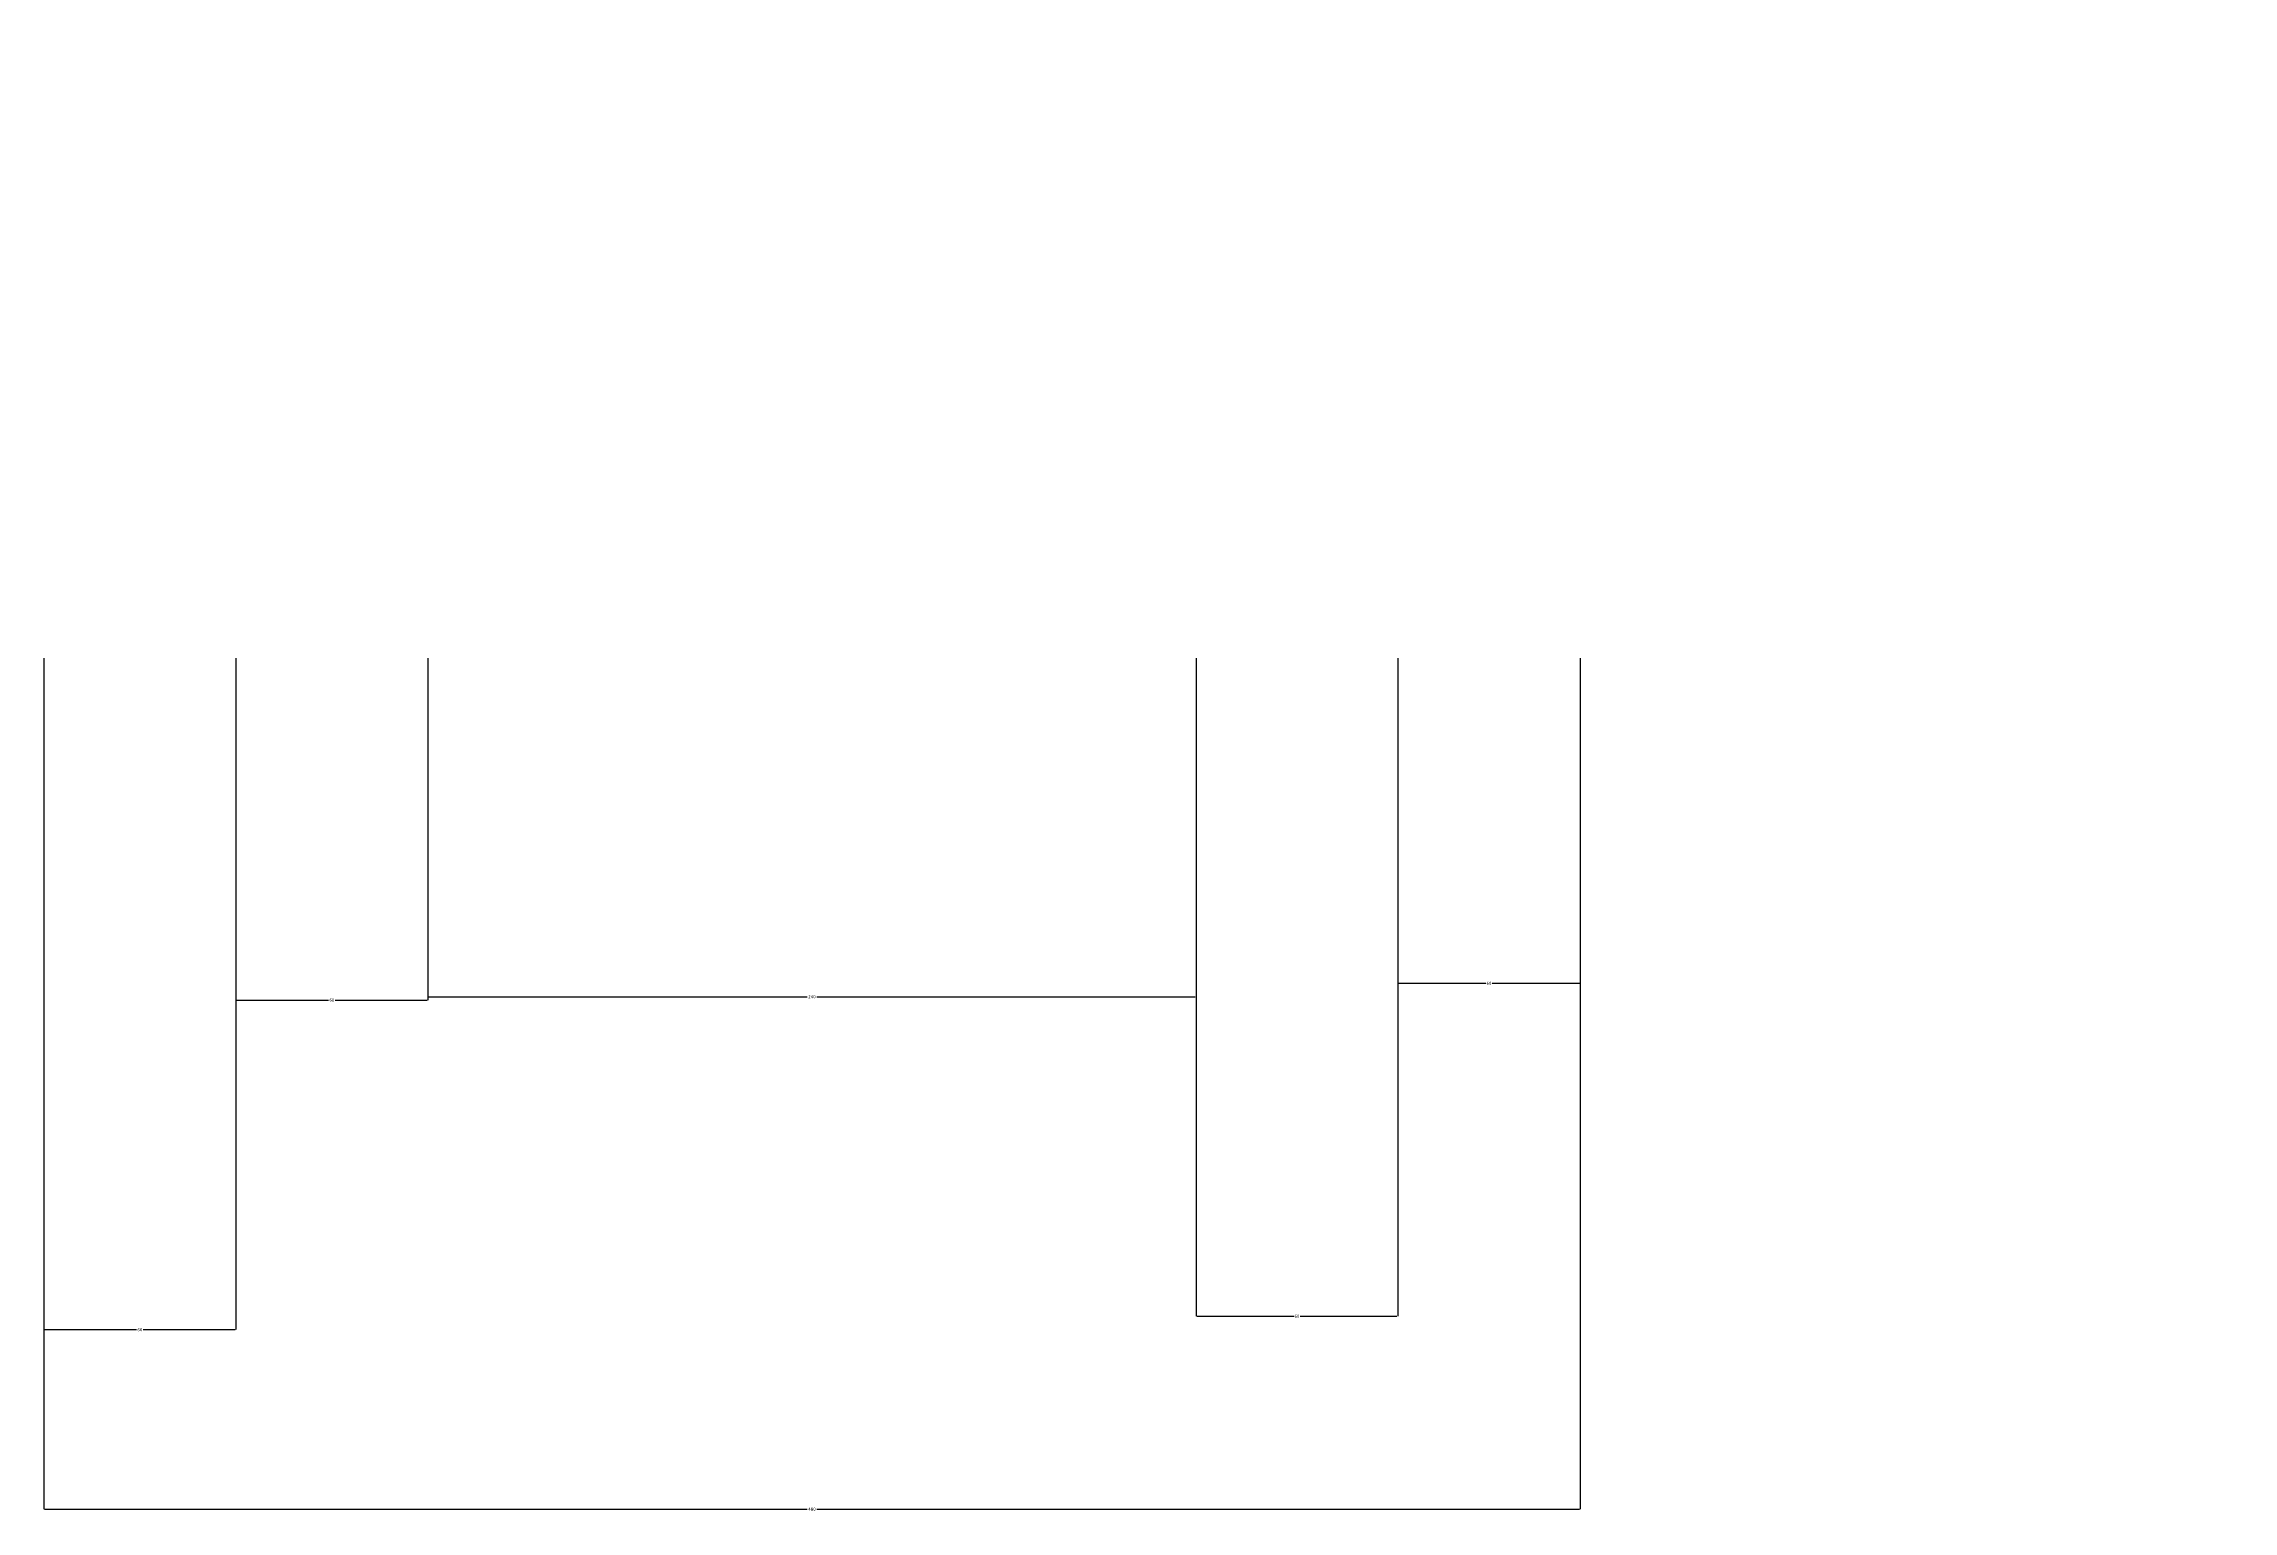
# Model space of a CAD drawing. Header units: metres. Extents: x -150 to 5859, y 346 to 5792.
# Drawn here: x 3640 to 4324, y 710 to 1168 of the extents above; entities that cross this region are included whole.
import ezdxf

# ---------------------------------------------------------------- set-up
doc = ezdxf.new("R2010")
doc.units = ezdxf.units.M
for name, color, linetype in [('3', 3, 'Continuous'), ('BH', 3, 'Continuous'), ('DIM', 3, 'Continuous')]:
    doc.layers.add(name, color=color, linetype=linetype)
doc.dimstyles.get("Standard").update_dxf_attribs({"dimtxt": 2.5, "dimasz": 2.5, "dimexe": 1.25, "dimexo": 0.625, "dimtad": 1, "dimcen": 2.5, "dimazin": 3, "dimtfac": 1, "dimtmove": 0, "dimatfit": 3})

# ---------------------------------------------------------------- blocks, each defined once
blk = doc.blocks.new('*D25')
for p, q in [((3640.22, 976.27), (3640.22, 710.53)), ((4120.22, 976.27), (4120.22, 710.53)), ((3640.47, 710.53), (3878.72, 710.53)), ((3881.72, 710.53), (4119.97, 710.53))]:
    blk.add_line(p, q)
at = {"layer": 'Defpoints'}
for p in [(3640.22, 976.27), (4120.22, 976.27), (3640.22, 710.53)]:
    blk.add_point(p, dxfattribs=at)
at = {"layer": 'DIM', "insert": (3880.22, 710.53), "char_height": 1, "attachment_point": 5}
blk.add_mtext('480', dxfattribs=at)
blk = doc.blocks.new('*D26')
for p, q in [((3760.22, 976.27), (3760.22, 870.54)), ((4000.22, 976.27), (4000.22, 870.54)), ((3760.47, 870.54), (3878.72, 870.54)), ((3881.72, 870.54), (3999.97, 870.54))]:
    blk.add_line(p, q)
at = {"layer": 'Defpoints'}
for p in [(3760.22, 976.27), (4000.22, 976.27), (3760.22, 870.54)]:
    blk.add_point(p, dxfattribs=at)
at = {"layer": 'DIM', "insert": (3880.22, 870.54), "char_height": 1, "attachment_point": 5}
blk.add_mtext('240', dxfattribs=at)
blk = doc.blocks.new('*D27')
for p, q in [((3640.22, 976.27), (3640.22, 766.57)), ((3700.22, 976.27), (3700.22, 766.57)), ((3640.47, 766.57), (3669.22, 766.57)), ((3671.22, 766.57), (3699.97, 766.57))]:
    blk.add_line(p, q)
at = {"layer": 'Defpoints'}
for p in [(3640.22, 976.27), (3700.22, 976.27), (3640.22, 766.57)]:
    blk.add_point(p, dxfattribs=at)
at = {"layer": 'DIM', "insert": (3670.22, 766.57), "char_height": 1, "attachment_point": 5}
blk.add_mtext('60', dxfattribs=at)
blk = doc.blocks.new('*D28')
for p, q in [((3700.22, 976.27), (3700.22, 869.5)), ((3760.22, 976.27), (3760.22, 869.5)), ((3700.47, 869.5), (3729.22, 869.5)), ((3731.22, 869.5), (3759.97, 869.5))]:
    blk.add_line(p, q)
at = {"layer": 'Defpoints'}
for p in [(3700.22, 976.27), (3760.22, 976.27), (3700.22, 869.5)]:
    blk.add_point(p, dxfattribs=at)
at = {"layer": 'DIM', "insert": (3730.22, 869.5), "char_height": 1, "attachment_point": 5}
blk.add_mtext('60', dxfattribs=at)
blk = doc.blocks.new('*D29')
for p, q in [((4000.22, 976.27), (4000.22, 770.78)), ((4063.22, 976.27), (4063.22, 770.78)), ((4000.47, 770.78), (4030.72, 770.78)), ((4032.72, 770.78), (4062.97, 770.78))]:
    blk.add_line(p, q)
at = {"layer": 'Defpoints'}
for p in [(4000.22, 976.27), (4063.22, 976.27), (4000.22, 770.78)]:
    blk.add_point(p, dxfattribs=at)
at = {"layer": 'DIM', "insert": (4031.72, 770.78), "char_height": 1, "attachment_point": 5}
blk.add_mtext('60', dxfattribs=at)
blk = doc.blocks.new('*D30')
for p, q in [((4063.22, 976.27), (4063.22, 874.75)), ((4120.22, 976.27), (4120.22, 874.75)), ((4063.47, 874.75), (4090.72, 874.75)), ((4092.72, 874.75), (4119.97, 874.75))]:
    blk.add_line(p, q)
at = {"layer": 'Defpoints'}
for p in [(4063.22, 976.27), (4120.22, 976.27), (4063.22, 874.75)]:
    blk.add_point(p, dxfattribs=at)
at = {"layer": 'DIM', "insert": (4091.72, 874.75), "char_height": 1, "attachment_point": 5}
blk.add_mtext('60', dxfattribs=at)

msp = doc.modelspace()

# ---------------------------------------------------------------- hatches: boundary and pattern name
at = {"layer": 'BH'}
h = msp.add_hatch(dxfattribs=at)
h.set_pattern_fill('AR-CONC', scale=60)
h.paths.add_polyline_path([(4698.51, 2388.42), (4698.51, 2461.94, 0.29), (4239.46, 1740.42, 0.24), (4572.77, 1092.42), (4698.51, 1092.42)])
h = msp.add_hatch(dxfattribs=at)
h.set_pattern_fill('ANSI31', scale=400)
h.paths.add_polyline_path([(4698.51, 2388.42), (4698.51, 2461.94, 0.29), (4239.46, 1740.42, 0.24), (4572.77, 1092.42), (4698.51, 1092.42)])

# ---------------------------------------------------------------- linework, layer by layer
at = {"layer": '3'}
msp.add_circle((5036.01, 1740.42), 796.55, dxfattribs=at)

# ---------------------------------------------------------------- dimensions: what is measured, and where the dimension line sits
at = {"layer": 'DIM'}
for base, p1, p2, picture, middle in [((3640.22, 710.53), (3640.22, 976.27), (4120.22, 976.27), '*D25', (3880.22, 710.53)), ((3640.22, 766.57), (3640.22, 976.27), (3700.22, 976.27), '*D27', (3670.22, 766.57)), ((3700.22, 869.5), (3700.22, 976.27), (3760.22, 976.27), '*D28', (3730.22, 869.5)), ((3760.22, 870.54), (3760.22, 976.27), (4000.22, 976.27), '*D26', (3880.22, 870.54))]:
    dim = msp.add_linear_dim(base=base, p1=p1, p2=p2, dimstyle='Standard', dxfattribs=at)
    dim.commit()
    dim.dimension.update_dxf_attribs({"geometry": picture, "text_midpoint": middle})
for base, p1, p2, picture, middle in [((4000.22, 770.78), (4000.22, 976.27), (4063.22, 976.27), '*D29', (4031.72, 770.78)), ((4063.22, 874.75), (4063.22, 976.27), (4120.22, 976.27), '*D30', (4091.72, 874.75))]:
    dim = msp.add_linear_dim(base=base, p1=p1, p2=p2, text='60', dimstyle='Standard', dxfattribs=at)
    dim.commit()
    dim.dimension.update_dxf_attribs({"geometry": picture, "text_midpoint": middle})

doc.saveas('drawing.dxf')
